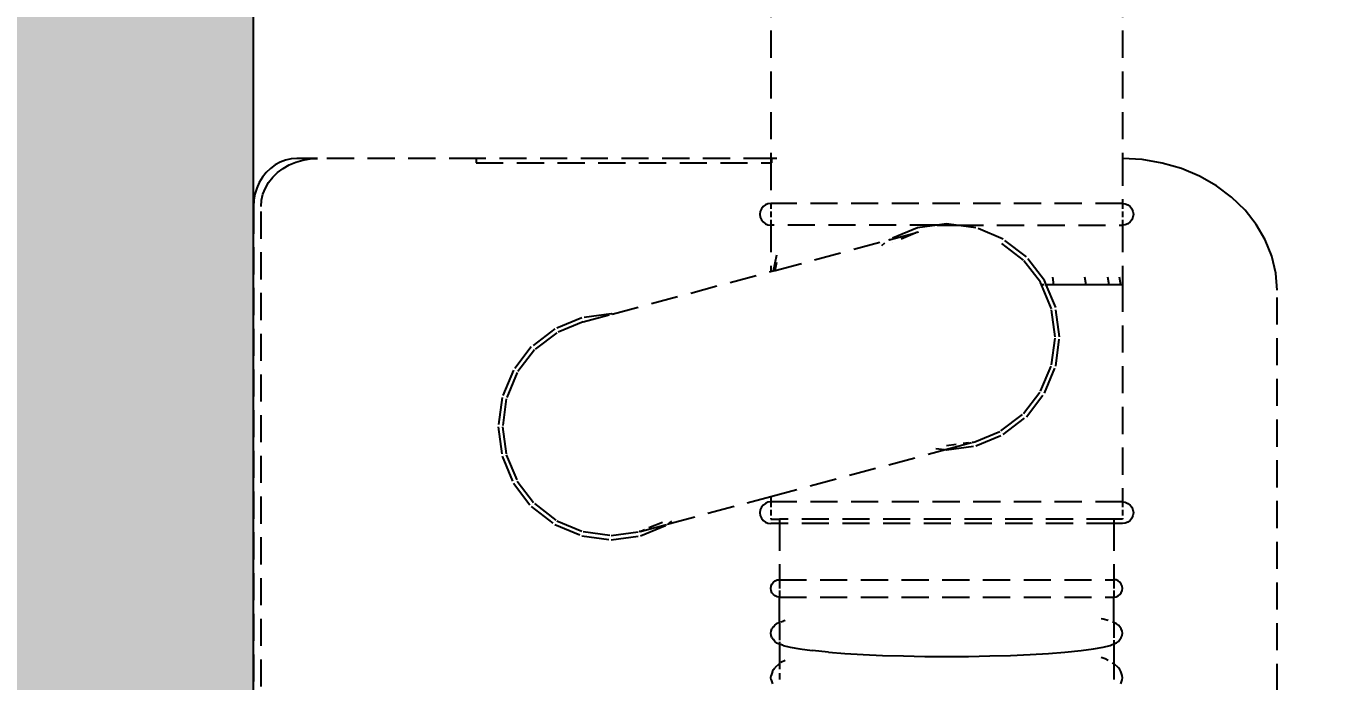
# Model space of a CAD drawing. Header units: millimetres. Extents: x 0 to 460473, y -68369 to 85219.
# Drawn here: x 221381.6 to 221680.1, y -29465.6 to -29314.7 of the extents above; entities that cross this region are included whole.
import ezdxf

# ---------------------------------------------------------------- set-up
doc = ezdxf.new("R2010")
doc.units = ezdxf.units.MM
doc.header["$LTSCALE"] = 50
doc.linetypes.add('HIDDEN2', pattern=[0.1875, 0.125, -0.0625])
for name, color, linetype in [('DIM', 7, 'Continuous'), ('ha', 8, 'Continuous'), ('hid', 8, 'HIDDEN2'), ('wall', 2, 'Continuous')]:
    doc.layers.add(name, color=color, linetype=linetype)
doc.styles.add('맑은 고딕', font='malgun.ttf')
doc.dimstyles.new('DH IN40', dxfattribs={"dimscale": 40, "dimtxt": 2.5, "dimasz": 1, "dimexe": 1.5, "dimexo": 1.5, "dimtad": 1, "dimdec": 7, "dimlunit": 6, "dimtxsty": '맑은 고딕', "dimblk": 'ARCHTICK', "dimcen": 2.5, "dimclrd": 256, "dimclre": 256, "dimclrt": 256, "dimadec": 0, "dimazin": 0, "dimtfac": 1, "dimtdec": 7, "dimtix": 1, "dimtmove": 0, "dimatfit": 3, "dimldrblk": 'ARCHTICK', "dimfxl": 1, "dimtfillclr": 1, "dimlwd": -1, "dimlwe": -1, "dimarcsym": 0})

# ---------------------------------------------------------------- blocks, each defined once
blk = doc.blocks.new('EWEDSF')
at = {"layer": 'ha', "transparency": 33554559}
h = blk.add_hatch(color=256, dxfattribs=at)
h.dxf.hatch_style = 1
h.paths.add_polyline_path([(221644, 39079.7), (221234, 39079.7), (221234, 28399.7), (221644, 28399.7), (221644, 28599.7), (221434, 28599.7), (221434, 29629.7), (222444, 29629.7), (222444, 29829.7), (221434, 29829.7), (221434, 34179.7), (222174, 34179.7), (222174, 34379.7), (221434, 34379.7), (221434, 36479.7), (222874, 36479.7), (222874, 34379.7), (222874, 34179.7), (224134, 34179.7), (224134, 34379.7), (223224, 34379.7), (223224, 37426.7), (223974, 37426.7), (223974, 37626.7), (222874, 37626.7), (222874, 36679.7), (222054, 36679.7), (222054, 37854.7), (221434, 37854.7), (221434, 38879.7), (221644, 38879.7)])
h.paths.add_polyline_path([(221434, 37754.7), (221954, 37754.7), (221954, 37454.7), (221954, 36679.7), (221434, 36679.7), (221434, 37454.7)], flags=16)
h.paths.add_polyline_path([(224484, 39079.2), (224244, 39079.2), (224244, 38879.7), (224484, 38879.7)])
h.paths.add_polyline_path([(226084, 37626.7), (225174, 37626.7), (225174, 37426.7), (226084, 37426.7)])
at = {"layer": 'wall', "color": 2}
blk.add_line((221434, 37854.7), (221434, 38879.7), dxfattribs=at)
blk = doc.blocks.new('_ArchTick')
at = {"color": 0, "linetype": 'ByBlock', "const_width": 0.15}
blk.add_lwpolyline([(-0.5, -0.5), (0.5, 0.5)], dxfattribs=at)
blk = doc.blocks.new('*D385')
at = {"layer": 'Defpoints', "color": 0, "transparency": 16777216}
for p in [(221434, -29027.76), (221234, -30052.76), (221434, -30052.76)]:
    blk.add_point(p, dxfattribs=at)
at = {"layer": 'DIM', "transparency": 16777216}
for p, q in [((221374, -29027.76), (221174, -29027.76)), ((221234, -29027.76), (221234, -30052.76)), ((221374, -30052.76), (221174, -30052.76))]:
    blk.add_line(p, q, dxfattribs=at)
at = {"layer": 'DIM', "transparency": 16777216, "xscale": 40, "yscale": 40, "zscale": 40}
for p, rotation in [((221234, -29027.76), 90), ((221234, -30052.76), 270)]:
    blk.add_blockref('_ArchTick', p, dxfattribs=dict(at, rotation=rotation))
at = {"layer": 'DIM', "transparency": 16777216, "insert": (221148.67, -29540.26), "char_height": 100, "attachment_point": 5, "rotation": 90, "style": '맑은 고딕'}
blk.add_mtext('1,025', dxfattribs=at)

msp = doc.modelspace()

# ---------------------------------------------------------------- linework, layer by layer
at = {"layer": 'hid'}
for p, q in [((221553.14544582, -29203.31389132), (221553.14544582, -29345.26328172)), ((221634.1540285, -29203.31389132), (221634.1540285, -29345.26853634)), ((221441.41049397, -29345.63980134), (221440.17185009, -29346.10441289)), ((221442.6934225, -29345.357816), (221441.41049397, -29345.63980134)), ((221443.99868442, -29345.26328172), (221442.6934225, -29345.357816)), ((221443.7737998, -29346.10441289), (221445.38403683, -29345.63980134)), ((221448.74868442, -29345.26328172), (221443.99868442, -29345.26328172)), ((221445.38403683, -29345.63980134), (221447.05184392, -29345.357816)), ((221447.05184392, -29345.357816), (221448.74868442, -29345.26328172)), ((221485.28998275, -29345.26328172), (221448.74868442, -29345.26328172)), ((221485.28998275, -29345.26328172), (221485.28998275, -29346.26328172)), ((221553.14544582, -29345.26328172), (221485.28998275, -29345.26328172)), ((221553.28998275, -29345.26328172), (221553.14544582, -29345.26328172)), ((221553.14544582, -29345.26328172), (221553.14544582, -29346.26328172)), ((221553.28998275, -29345.26328172), (221553.28998275, -29346.26328172)), ((221554.52559608, -29345.26328172), (221553.28998275, -29345.26328172)), ((221638.7180566, -29345.52280722), (221634.1540285, -29345.26853634)), ((221634.1540285, -29345.26853634), (221634.1540285, -29355.60495409)), ((221643.29669685, -29346.29694316), (221638.7180566, -29345.52280722)), ((221436.92761661, -29348.49975179), (221436.06515102, -29349.58646793)), ((221437.91107013, -29347.54672731), (221436.92761661, -29348.49975179)), ((221438.99868442, -29346.74370101), (221437.91107013, -29347.54672731)), ((221438.43509099, -29349.58646793), (221439.55629626, -29348.49975179)), ((221440.17185009, -29346.10441289), (221438.99868442, -29346.74370101)), ((221439.55629626, -29348.49975179), (221440.83478584, -29347.54672731)), ((221440.83478584, -29347.54672731), (221442.24868442, -29346.74370101)), ((221442.24868442, -29346.74370101), (221443.7737998, -29346.10441289)), ((221485.28998275, -29346.26328172), (221553.14544582, -29346.26328172)), ((221553.14544582, -29346.26328172), (221553.28998275, -29346.26328172)), ((221553.14544582, -29346.26328172), (221553.14544582, -29355.60495409)), ((221647.7172897, -29347.57244387), (221643.29669685, -29346.29694316)), ((221651.90419759, -29349.32748518), (221647.7172897, -29347.57244387)), ((221435.33843038, -29350.78828172), (221434.75988909, -29352.08462979)), ((221436.06515102, -29349.58646793), (221435.33843038, -29350.78828172)), ((221436.7382505, -29352.08462979), (221437.49035417, -29350.78828172)), ((221437.49035417, -29350.78828172), (221438.43509099, -29349.58646793)), ((221655.78578137, -29351.53203783), (221651.90419759, -29349.32748518)), ((221659.29562605, -29354.14838133), (221655.78578137, -29351.53203783)), ((221434.0842358, -29354.8709673), (221433.99868442, -29356.31328172)), ((221434.33942616, -29353.45333127), (221434.0842358, -29354.8709673)), ((221434.75988909, -29352.08462979), (221434.33942616, -29353.45333127)), ((221435.74868442, -29356.31328172), (221435.85990122, -29354.8709673)), ((221435.85990122, -29354.8709673), (221436.19164868, -29353.45333127)), ((221436.19164868, -29353.45333127), (221436.7382505, -29352.08462979)), ((221662.37367723, -29357.13174931), (221659.29562605, -29354.14838133)), ((221433.99868442, -29356.31328172), (221433.99868442, -29776.21328172)), ((221435.74868442, -29776.21328172), (221435.74868442, -29356.31328172)), ((221550.73063125, -29357.45790648), (221550.64544582, -29358.10495409)), ((221550.98038231, -29356.85495409), (221550.73063125, -29357.45790648)), ((221551.37767887, -29356.33718714), (221550.98038231, -29356.85495409)), ((221551.89544582, -29355.93989058), (221551.37767887, -29356.33718714)), ((221552.49839821, -29355.69013953), (221551.89544582, -29355.93989058)), ((221553.14544582, -29355.60495409), (221552.49839821, -29355.69013953)), ((221553.14544582, -29355.60495409), (221553.14544582, -29356.85495409)), ((221634.1540285, -29355.60495409), (221553.14544582, -29355.60495409)), ((221553.14544582, -29357.45790648), (221553.14544582, -29358.75200171)), ((221634.1540285, -29355.60495409), (221634.80107611, -29355.69013953)), ((221634.1540285, -29355.60495409), (221634.1540285, -29356.85495409)), ((221634.1540285, -29357.45790648), (221634.1540285, -29358.75200171)), ((221634.80107611, -29355.69013953), (221635.4040285, -29355.93989058)), ((221635.4040285, -29355.93989058), (221635.92179545, -29356.33718714)), ((221635.92179545, -29356.33718714), (221636.31909201, -29356.85495409)), ((221636.31909201, -29356.85495409), (221636.56884307, -29357.45790648)), ((221636.56884307, -29357.45790648), (221636.6540285, -29358.10495409)), ((221664.96726858, -29360.43109552), (221662.37367723, -29357.13174931)), ((221550.64544582, -29358.10495409), (221550.73063125, -29358.75200171)), ((221550.73063125, -29358.75200171), (221550.98038231, -29359.35495409)), ((221550.98038231, -29359.35495409), (221551.37767887, -29359.87272105)), ((221551.37767887, -29359.87272105), (221551.89544582, -29360.2700176)), ((221551.89544582, -29360.2700176), (221552.49839821, -29360.51976866)), ((221552.49839821, -29360.51976866), (221553.14544582, -29360.60495409)), ((221553.14544582, -29359.35495409), (221553.14544582, -29360.60495409)), ((221553.14544582, -29360.60495409), (221553.14544582, -29371.28507897)), ((221591.43889592, -29360.60495409), (221553.14544582, -29360.60495409)), ((221591.43889592, -29360.60495409), (221586.92044199, -29361.19981984)), ((221593.64973716, -29360.31389132), (221591.43889592, -29360.60495409)), ((221591.43889592, -29360.60495409), (221595.8605784, -29360.60495409)), ((221595.8605784, -29360.60495409), (221593.64973716, -29360.31389132)), ((221600.37903233, -29361.19981984), (221595.8605784, -29360.60495409)), ((221595.8605784, -29360.60495409), (221634.1540285, -29360.60495409)), ((221634.1540285, -29359.35495409), (221634.1540285, -29360.60495409)), ((221634.80107611, -29360.51976866), (221634.1540285, -29360.60495409)), ((221634.1540285, -29360.60495409), (221634.1540285, -29374.31389132)), ((221635.4040285, -29360.2700176), (221634.80107611, -29360.51976866)), ((221635.92179545, -29359.87272105), (221635.4040285, -29360.2700176)), ((221636.31909201, -29359.35495409), (221635.92179545, -29359.87272105)), ((221636.56884307, -29358.75200171), (221636.31909201, -29359.35495409)), ((221636.6540285, -29358.10495409), (221636.56884307, -29358.75200171)), ((221667.03202306, -29363.98996723), (221664.96726858, -29360.43109552)), ((221554.14717165, -29371.01666734), (221580.4132519, -29363.97869235)), ((221580.4132519, -29363.97869235), (221580.23995474, -29364.11166794)), ((221580.4132519, -29363.97869235), (221586.92056089, -29362.23506416)), ((221580.64973716, -29363.79723083), (221580.4132519, -29363.97869235)), ((221586.92044199, -29361.19981984), (221580.64973716, -29363.79723083)), ((221586.92056089, -29362.23506416), (221583.1761542, -29363.82388681)), ((221586.92056089, -29362.23506416), (221587.17926103, -29362.16574567)), ((221606.64973716, -29363.79723083), (221600.37903233, -29361.19981984)), ((221612.03451347, -29367.92911501), (221606.64973716, -29363.79723083)), ((221668.53261213, -29367.74747115), (221667.03202306, -29363.98996723)), ((221579.36364318, -29364.78408544), (221578.64724524, -29365.33379692)), ((221581.20618287, -29364.63987565), (221581.14973716, -29364.66325623)), ((221611.32740669, -29368.63622179), (221606.14973716, -29364.66325623)), ((221553.78696049, -29371.11318563), (221554.52559608, -29367.42791507)), ((221554.14717165, -29371.01666734), (221554.52559608, -29369.11230428)), ((221615.25580635, -29373.7558119), (221611.32740669, -29368.63622179)), ((221616.16639766, -29373.31389132), (221612.03451347, -29367.92911501)), ((221669.4433603, -29371.63931536), (221668.53261213, -29367.74747115)), ((221516.59853739, -29381.07779357), (221553.14544582, -29371.28507897)), ((221553.14544582, -29371.28507897), (221553.78696049, -29371.11318563)), ((221553.78696049, -29371.11318563), (221554.14717165, -29371.01666734)), ((221618.30718744, -29374.31389132), (221618.09623953, -29372.58500181)), ((221625.78395199, -29374.31389132), (221625.50903933, -29372.58500181)), ((221631.07082291, -29374.31389132), (221630.75068033, -29372.58500181)), ((221633.80750867, -29374.31389132), (221633.46395337, -29372.58500181)), ((221669.74868442, -29375.59890932), (221669.4433603, -29371.63931536)), ((221615.30037225, -29373.81389132), (221615.25580635, -29373.7558119)), ((221615.50747904, -29374.31389132), (221615.30037225, -29373.81389132)), ((221616.04404513, -29374.31389132), (221615.50747904, -29374.31389132)), ((221617.79788282, -29379.8434152), (221615.50747904, -29374.31389132)), ((221616.1899541, -29373.37076161), (221616.16639766, -29373.31389132)), ((221616.58061122, -29374.31389132), (221616.1899541, -29373.37076161)), ((221616.58061122, -29374.31389132), (221616.26629808, -29374.31389132)), ((221618.76380864, -29379.58459615), (221616.58061122, -29374.31389132)), ((221618.30718744, -29374.31389132), (221616.58061122, -29374.31389132)), ((221622.29059623, -29374.31389132), (221618.30718744, -29374.31389132)), ((221625.78395199, -29374.31389132), (221622.29059623, -29374.31389132)), ((221628.72748242, -29374.31389132), (221625.78395199, -29374.31389132)), ((221631.07082291, -29374.31389132), (221628.72748242, -29374.31389132)), ((221632.77387824, -29374.31389132), (221631.07082291, -29374.31389132)), ((221633.80750867, -29374.31389132), (221632.77387824, -29374.31389132)), ((221634.1540285, -29374.31389132), (221633.80750867, -29374.31389132)), ((221634.1540285, -29374.31389132), (221634.1540285, -29424.31389132)), ((221669.74868442, -29505.35609552), (221669.74868442, -29375.59890932)), ((221516.37567106, -29381.01941493), (221509.64637588, -29381.90534345)), ((221509.9184566, -29382.86771582), (221516.59853739, -29381.07779357)), ((221516.59853739, -29381.07779357), (221516.37567106, -29381.01941493)), ((221618.64973716, -29386.31389132), (221617.79788282, -29379.8434152)), ((221619.64973716, -29386.31389132), (221618.76380864, -29379.58459615)), ((221503.37567106, -29384.50275443), (221497.99089475, -29388.63463862)), ((221509.64637588, -29381.90534345), (221503.37567106, -29384.50275443)), ((221509.9184566, -29382.86771582), (221503.87567106, -29385.36877984)), ((221503.87567106, -29385.36877984), (221498.69800153, -29389.3417454)), ((221617.79788282, -29392.78436745), (221618.64973716, -29386.31389132)), ((221618.76380864, -29393.0431865), (221619.64973716, -29386.31389132)), ((221497.99089475, -29388.63463862), (221493.85901056, -29394.01941493)), ((221498.69800153, -29389.3417454), (221494.72503596, -29394.51941493)), ((221615.30037225, -29398.81389132), (221617.79788282, -29392.78436745)), ((221616.16639766, -29399.31389132), (221618.76380864, -29393.0431865)), ((221493.85901056, -29394.01941493), (221491.26159957, -29400.29011976)), ((221494.72503596, -29394.51941493), (221492.2275254, -29400.5489388)), ((221611.32740669, -29403.99156085), (221615.30037225, -29398.81389132)), ((221612.03451347, -29404.69866763), (221616.16639766, -29399.31389132)), ((221491.26159957, -29400.29011976), (221490.37567106, -29407.01941493)), ((221492.2275254, -29400.5489388), (221491.37567106, -29407.01941493)), ((221606.14973716, -29407.96452642), (221611.32740669, -29403.99156085)), ((221606.64973716, -29408.83055182), (221612.03451347, -29404.69866763)), ((221490.37567106, -29407.01941493), (221491.26159957, -29413.7487101)), ((221491.37567106, -29407.01941493), (221492.2275254, -29413.48989106)), ((221600.12021329, -29410.46203698), (221606.14973716, -29407.96452642)), ((221593.35420415, -29412.27498366), (221599.86151314, -29410.53135548)), ((221593.64973716, -29411.31389132), (221595.82435051, -29411.02759805)), ((221593.64973716, -29412.31389132), (221600.37903233, -29411.42796281)), ((221597.45377984, -29410.8130796), (221598.66286021, -29410.65390115)), ((221599.49687472, -29410.54410106), (221599.86151314, -29410.53135548)), ((221599.86151314, -29410.53135548), (221600.12021329, -29410.46203698)), ((221600.37903233, -29411.42796281), (221606.64973716, -29408.83055182)), ((221491.26159957, -29413.7487101), (221493.85901056, -29420.01941493)), ((221492.2275254, -29413.48989106), (221494.72503596, -29419.51941493)), ((221553.14544582, -29423.04888799), (221593.35420415, -29412.27498366)), ((221591.14724524, -29411.98443201), (221593.13763662, -29412.24647201)), ((221593.35420415, -29412.27498366), (221593.64973716, -29412.31389132)), ((221493.85901056, -29420.01941493), (221497.99089475, -29425.40419124)), ((221494.72503596, -29419.51941493), (221498.69800153, -29424.69708446)), ((221529.61215632, -29429.3546139), (221553.14544582, -29423.04888799)), ((221553.14544582, -29423.04888799), (221553.14544582, -29424.31389132)), ((221497.99089475, -29425.40419124), (221503.37567106, -29429.53607543)), ((221498.69800153, -29424.69708446), (221503.87567106, -29428.67005003)), ((221550.73063125, -29426.16684371), (221550.64544582, -29426.81389132)), ((221550.98038231, -29425.56389132), (221550.73063125, -29426.16684371)), ((221551.37767887, -29425.04612437), (221550.98038231, -29425.56389132)), ((221551.89544582, -29424.64882781), (221551.37767887, -29425.04612437)), ((221552.49839821, -29424.39907676), (221551.89544582, -29424.64882781)), ((221553.14544582, -29424.31389132), (221552.49839821, -29424.39907676)), ((221553.14544582, -29424.31389132), (221553.14544582, -29425.56389132)), ((221634.1540285, -29424.31389132), (221553.14544582, -29424.31389132)), ((221553.14544582, -29426.16684371), (221553.14544582, -29427.46093894)), ((221634.1540285, -29424.31389132), (221634.80107611, -29424.39907676)), ((221634.1540285, -29424.31389132), (221634.1540285, -29425.56389132)), ((221634.1540285, -29426.16684371), (221634.1540285, -29427.46093894)), ((221634.80107611, -29424.39907676), (221635.4040285, -29424.64882781)), ((221635.4040285, -29424.64882781), (221635.92179545, -29425.04612437)), ((221635.92179545, -29425.04612437), (221636.31909201, -29425.56389132)), ((221636.31909201, -29425.56389132), (221636.56884307, -29426.16684371)), ((221636.56884307, -29426.16684371), (221636.6540285, -29426.81389132)), ((221503.37567106, -29429.53607543), (221509.64637588, -29432.13348642)), ((221503.87567106, -29428.67005003), (221509.90519493, -29431.16756059)), ((221523.07358161, -29431.10661972), (221529.53948964, -29429.37408488)), ((221523.10496623, -29432.13348642), (221529.37567106, -29429.53607543)), ((221525.07798612, -29430.24310263), (221528.21484936, -29428.94377134)), ((221529.37567106, -29429.53607543), (221529.53948964, -29429.37408488)), ((221529.53948964, -29429.37408488), (221529.61215632, -29429.3546139)), ((221529.61215632, -29429.3546139), (221530.36710553, -29428.775321)), ((221550.64544582, -29426.81389132), (221550.73063125, -29427.46093894)), ((221550.73063125, -29427.46093894), (221550.98038231, -29428.06389132)), ((221550.98038231, -29428.06389132), (221551.37767887, -29428.58165828)), ((221551.37767887, -29428.58165828), (221551.89544582, -29428.97895483)), ((221551.89544582, -29428.97895483), (221552.49839821, -29429.22870589)), ((221552.49839821, -29429.22870589), (221553.14544582, -29429.31389132)), ((221553.14544582, -29428.06389132), (221553.14544582, -29428.31389132)), ((221553.14544582, -29428.31389132), (221555.14973716, -29428.31389132)), ((221555.14973716, -29429.31389132), (221553.14544582, -29429.31389132)), ((221555.14973716, -29428.31389132), (221555.14973716, -29429.31389132)), ((221632.14973716, -29428.31389132), (221555.14973716, -29428.31389132)), ((221555.14973716, -29429.31389132), (221555.14973716, -29442.22790776)), ((221632.14973716, -29429.31389132), (221555.14973716, -29429.31389132)), ((221632.14973716, -29428.31389132), (221632.14973716, -29429.31389132)), ((221634.1540285, -29428.31389132), (221632.14973716, -29428.31389132)), ((221632.14973716, -29429.31389132), (221632.14973716, -29442.22790776)), ((221634.1540285, -29429.31389132), (221632.14973716, -29429.31389132)), ((221634.1540285, -29428.06389132), (221634.1540285, -29428.31389132)), ((221634.80107611, -29429.22870589), (221634.1540285, -29429.31389132)), ((221635.4040285, -29428.97895483), (221634.80107611, -29429.22870589)), ((221635.92179545, -29428.58165828), (221635.4040285, -29428.97895483)), ((221636.31909201, -29428.06389132), (221635.92179545, -29428.58165828)), ((221636.56884307, -29427.46093894), (221636.31909201, -29428.06389132)), ((221636.6540285, -29426.81389132), (221636.56884307, -29427.46093894)), ((221509.64637588, -29432.13348642), (221516.37567106, -29433.01941493)), ((221509.90519493, -29431.16756059), (221516.37567106, -29432.01941493)), ((221516.37567106, -29432.01941493), (221522.84614718, -29431.16756059)), ((221516.37567106, -29433.01941493), (221523.10496623, -29432.13348642)), ((221523.07358161, -29431.10661972), (221522.84614718, -29431.16756059)), ((221523.07358161, -29431.10661972), (221524.06482966, -29430.66276578)), ((221553.14973716, -29444.22790776), (221553.21788551, -29443.71026967)), ((221553.21788551, -29444.74554585), (221553.14973716, -29444.22790776)), ((221553.21788551, -29443.71026967), (221553.41768635, -29443.22790776)), ((221553.41768635, -29443.22790776), (221553.7355236, -29442.8136942)), ((221553.7355236, -29442.8136942), (221554.14973716, -29442.49585695)), ((221554.14973716, -29442.49585695), (221554.63209907, -29442.29605611)), ((221554.63209907, -29442.29605611), (221555.14973716, -29442.22790776)), ((221555.14973716, -29442.22790776), (221555.14973716, -29444.22790776)), ((221555.14973716, -29442.22790776), (221632.14973716, -29442.22790776)), ((221632.66737525, -29442.29605611), (221632.14973716, -29442.22790776)), ((221632.14973716, -29442.22790776), (221632.14973716, -29444.22790776)), ((221633.14973716, -29442.49585695), (221632.66737525, -29442.29605611)), ((221633.56395072, -29442.8136942), (221633.14973716, -29442.49585695)), ((221633.88178797, -29443.22790776), (221633.56395072, -29442.8136942)), ((221634.08158881, -29443.71026967), (221633.88178797, -29443.22790776)), ((221634.14973716, -29444.22790776), (221634.08158881, -29443.71026967)), ((221634.08158881, -29444.74554585), (221634.14973716, -29444.22790776)), ((221553.41768635, -29445.22790776), (221553.21788551, -29444.74554585)), ((221553.7355236, -29445.64212132), (221553.41768635, -29445.22790776)), ((221554.14973716, -29445.95995857), (221553.7355236, -29445.64212132)), ((221554.63209907, -29446.15975941), (221554.14973716, -29445.95995857)), ((221555.14973716, -29446.22790776), (221554.63209907, -29446.15975941)), ((221555.14973716, -29444.74554585), (221555.14973716, -29446.22790776)), ((221555.14973716, -29452.09127992), (221555.14973716, -29446.22790776)), ((221555.14973716, -29446.22790776), (221632.14973716, -29446.22790776)), ((221632.14973716, -29444.74554585), (221632.14973716, -29446.22790776)), ((221632.14973716, -29446.22790776), (221632.66737525, -29446.15975941)), ((221632.14973716, -29452.09127992), (221632.14973716, -29446.22790776)), ((221632.66737525, -29446.15975941), (221633.14973716, -29445.95995857)), ((221633.14973716, -29445.95995857), (221633.56395072, -29445.64212132)), ((221633.56395072, -29445.64212132), (221633.88178797, -29445.22790776)), ((221633.88178797, -29445.22790776), (221634.08158881, -29444.74554585)), ((221553.76187712, -29453.10231165), (221553.41768635, -29453.55999577)), ((221553.76187712, -29453.10231165), (221554.07699523, -29452.69329004)), ((221554.07699523, -29452.69329004), (221554.48766514, -29452.3813744)), ((221555.14973716, -29452.09127992), (221554.48766514, -29452.3813744)), ((221555.14973716, -29452.09127992), (221555.14973716, -29454.00359246)), ((221555.49566702, -29451.93970678), (221555.96159285, -29451.75154714)), ((221556.46159285, -29451.62317087), (221555.96159285, -29451.75154714)), ((221629.6973344, -29451.33033252), (221629.21909916, -29451.24581192)), ((221630.83788147, -29451.62317087), (221629.6973344, -29451.33033252)), ((221632.14973716, -29452.09127992), (221631.82036432, -29451.94696143)), ((221632.81180918, -29452.3813744), (221632.14973716, -29452.09127992)), ((221632.14973716, -29452.09127992), (221632.14973716, -29454.00359246)), ((221633.22247909, -29452.69329004), (221632.81180918, -29452.3813744)), ((221633.5375972, -29453.10231165), (221633.22247909, -29452.69329004)), ((221633.88178797, -29453.55999577), (221633.5375972, -29453.10231165)), ((221553.14973716, -29454.55619047), (221553.21788551, -29454.04052215)), ((221553.21788551, -29455.07185879), (221553.14973716, -29454.55619047)), ((221553.21788551, -29454.04052215), (221553.41768635, -29453.55999577)), ((221553.41768635, -29455.55238517), (221553.21788551, -29455.07185879)), ((221553.41768635, -29455.55238517), (221553.76187712, -29456.01006929)), ((221554.07699523, -29456.41909089), (221553.76187712, -29456.01006929)), ((221554.48766514, -29456.73100653), (221554.07699523, -29456.41909089)), ((221555.14973716, -29454.06163414), (221555.14973716, -29456.12618744)), ((221632.14973716, -29454.06163414), (221632.14973716, -29455.62895743)), ((221632.14973716, -29456.12618744), (221632.14973716, -29457.02110101)), ((221632.81180918, -29456.73100653), (221633.22247909, -29456.41909089)), ((221633.22247909, -29456.41909089), (221633.5375972, -29456.01006929)), ((221633.5375972, -29456.01006929), (221633.88178797, -29455.55238517)), ((221634.08158881, -29454.04052215), (221633.88178797, -29453.55999577)), ((221633.88178797, -29455.55238517), (221634.08158881, -29455.07185879)), ((221634.14973716, -29454.55619047), (221634.08158881, -29454.04052215)), ((221634.08158881, -29455.07185879), (221634.14973716, -29454.55619047)), ((221554.48766514, -29456.73100653), (221555.14973716, -29457.02110101)), ((221555.14973716, -29456.5526554), (221555.14973716, -29457.02110101)), ((221555.14973716, -29457.02110101), (221555.49566702, -29457.17267416)), ((221555.14973716, -29457.02110101), (221555.14973716, -29461.58005397)), ((221555.96159285, -29457.36083379), (221555.49566702, -29457.17267416)), ((221555.96159285, -29457.36083379), (221557.60213992, -29457.78204842)), ((221557.60213992, -29457.78204842), (221559.85947138, -29458.18099646)), ((221559.85947138, -29458.18099646), (221562.69496365, -29458.55085179)), ((221566.42612608, -29458.92127391), (221562.69496365, -29458.55085179)), ((221566.42612608, -29458.92127391), (221570.21242214, -29459.2106739)), ((221570.21242214, -29459.2106739), (221574.39973716, -29459.45452473)), ((221574.39973716, -29459.45452473), (221578.91642501, -29459.64865403)), ((221608.38304931, -29459.64865403), (221612.89973716, -29459.45452473)), ((221612.89973716, -29459.45452473), (221617.08705218, -29459.2106739)), ((221617.08705218, -29459.2106739), (221620.87334824, -29458.92127391)), ((221620.87334824, -29458.92127391), (221624.60451067, -29458.55085179)), ((221624.60451067, -29458.55085179), (221627.44000294, -29458.18099646)), ((221627.44000294, -29458.18099646), (221629.6973344, -29457.78204842)), ((221629.6973344, -29457.78204842), (221631.33788147, -29457.36083379)), ((221631.33788147, -29457.36083379), (221631.8038073, -29457.17267416)), ((221631.8038073, -29457.17267416), (221632.14973716, -29457.02110101)), ((221632.14973716, -29457.02110101), (221632.81180918, -29456.73100653)), ((221632.14973716, -29457.02110101), (221632.14973716, -29461.58005397)), ((221553.76187712, -29462.90983035), (221554.07699523, -29462.5091136)), ((221555.09556744, -29461.61991193), (221554.07699523, -29462.5091136)), ((221555.09556744, -29461.61991193), (221555.14973716, -29461.58005397)), ((221555.14973716, -29461.58005397), (221555.14973716, -29462.83690759)), ((221556.46159285, -29460.83139918), (221555.49566702, -29461.32551954)), ((221578.91642501, -29459.64865403), (221583.68520392, -29459.7897402)), ((221583.68520392, -29459.7897402), (221588.62447876, -29459.87536923)), ((221588.62447876, -29459.87536923), (221593.64973716, -29459.90407596)), ((221593.64973716, -29459.90407596), (221598.67499556, -29459.87536923)), ((221598.67499556, -29459.87536923), (221603.6142704, -29459.7897402)), ((221603.6142704, -29459.7897402), (221608.38304931, -29459.64865403)), ((221629.6973344, -29460.31120957), (221629.21909916, -29460.14281163)), ((221630.14297869, -29460.47592095), (221629.6973344, -29460.31120957)), ((221630.83788147, -29460.83139918), (221630.14297869, -29460.47592095)), ((221632.14973716, -29461.58005397), (221631.82036432, -29461.33770216)), ((221632.20390688, -29461.61991193), (221632.14973716, -29461.58005397)), ((221632.14973716, -29461.58005397), (221632.14973716, -29465.23538787)), ((221633.22247909, -29462.5091136), (221632.20390688, -29461.61991193)), ((221633.5375972, -29462.90983035), (221633.22247909, -29462.5091136)), ((221553.14973716, -29464.8065231), (221553.21788551, -29464.29674909)), ((221553.21788551, -29465.3162971), (221553.14973716, -29464.8065231)), ((221553.5637856, -29463.38033548), (221553.21788551, -29464.29674909)), ((221553.21788551, -29465.3162971), (221553.5637856, -29466.23271071)), ((221553.5637856, -29463.38033548), (221553.76187712, -29462.90983035)), ((221555.14973716, -29463.76013689), (221555.14973716, -29465.23538787)), ((221633.73568872, -29463.38033548), (221633.5375972, -29462.90983035)), ((221634.08158881, -29464.29674909), (221633.73568872, -29463.38033548)), ((221633.73568872, -29466.23271071), (221634.08158881, -29465.3162971)), ((221634.14973716, -29464.8065231), (221634.08158881, -29464.29674909)), ((221634.08158881, -29465.3162971), (221634.14973716, -29464.8065231))]:
    msp.add_line(p, q, dxfattribs=at)

# ---------------------------------------------------------------- block references
at = {"layer": 'ha'}
msp.add_blockref('EWEDSF', (0, -67907.45838072), dxfattribs=at)

# ---------------------------------------------------------------- dimensions: what is measured, and where the dimension line sits
at = {"layer": 'DIM'}
dim = msp.add_linear_dim(base=(221233.9986844189, -30052.76328172), p1=(221433.9986844184, -29027.76328172), p2=(221433.9986844184, -30052.76328172), angle=90, dimstyle='DH IN40', dxfattribs=at)
dim.commit()
dim.dimension.update_dxf_attribs({"geometry": '*D385', "text_midpoint": (221148.6725974624, -29540.2632817201)})

doc.saveas('drawing.dxf')
